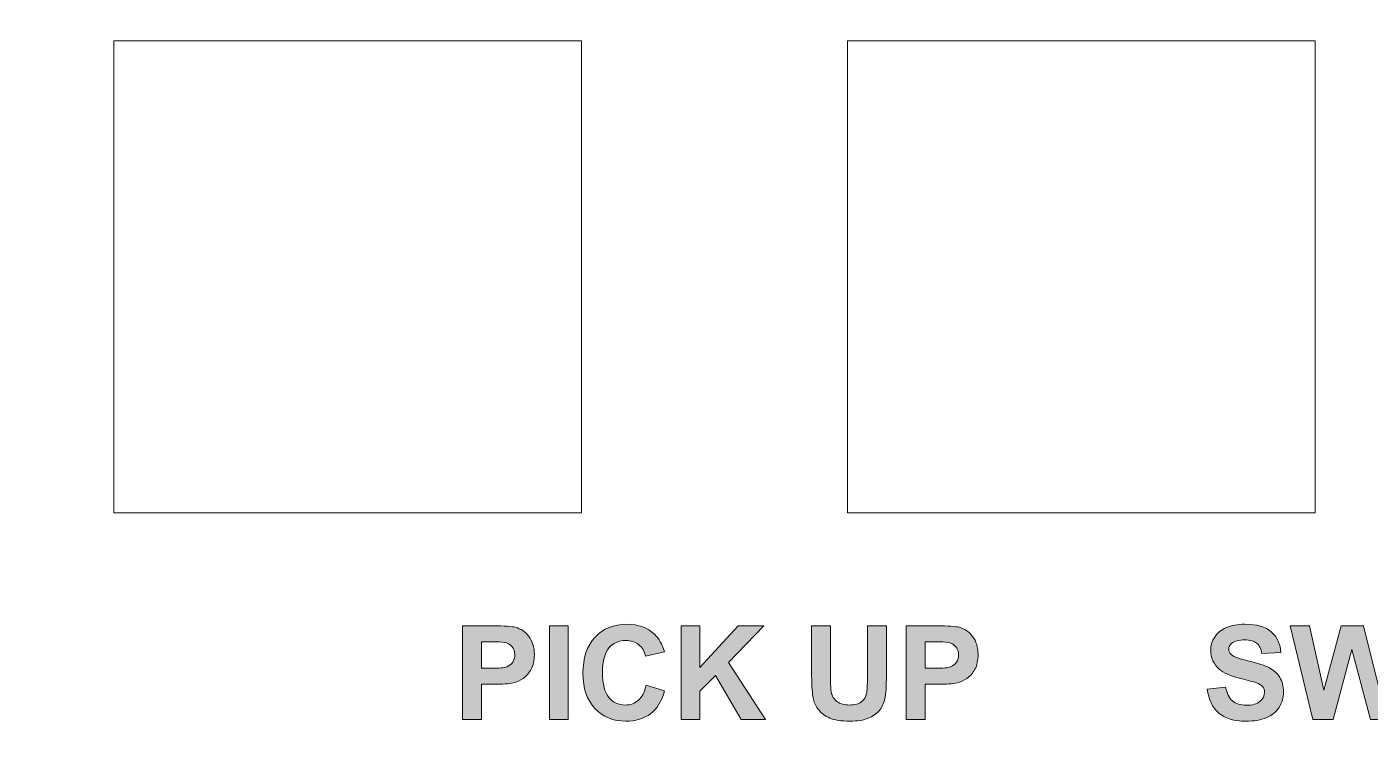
# Model space of a CAD drawing. Header units: inches. Extents: x -5.25 to 4.1, y -1.02 to 4.
# Drawn here: x -3.548 to -2.408, y 2.804 to 3.416 of the extents above; entities that cross this region are included whole.
import ezdxf

# ---------------------------------------------------------------- set-up
doc = ezdxf.new("R2010")
doc.units = ezdxf.units.IN
doc.header["$MEASUREMENT"] = 0
doc.layers.add('Layer 1', color=7, linetype='Continuous', lineweight=0)

# ---------------------------------------------------------------- blocks, each defined once
blk = doc.blocks.new('Block_26')
at = {"layer": 'Layer 1', "true_color": 0x231f20, "transparency": 33554687}
h = blk.add_hatch(color=250, dxfattribs=at)
h.dxf.hatch_style = 2
edge = h.paths.add_edge_path()
edge.add_spline(control_points=[(-3.1621, 2.8935), (-3.1621, 2.8935), (-3.1621, 2.871), (-3.1621, 2.871), (-3.1621, 2.871), (-3.1533, 2.871), (-3.1533, 2.871), (-3.147, 2.871), (-3.1427, 2.8714), (-3.1406, 2.8722), (-3.1385, 2.8731), (-3.1368, 2.8744), (-3.1356, 2.8761), (-3.1344, 2.8779), (-3.1338, 2.88), (-3.1338, 2.8823), (-3.1338, 2.8852), (-3.1346, 2.8876), (-3.1363, 2.8895), (-3.138, 2.8914), (-3.1402, 2.8925), (-3.1428, 2.893), (-3.1447, 2.8934), (-3.1486, 2.8935), (-3.1543, 2.8935), (-3.1543, 2.8935), (-3.1621, 2.8935), (-3.1621, 2.8935)], knot_values=[0, 0, 0, 0, 1, 1, 1, 2, 2, 2, 3, 3, 3, 4, 4, 4, 5, 5, 5, 6, 6, 6, 7, 7, 7, 8, 8, 8, 9, 9, 9, 9], degree=3, periodic=0)
edge = h.paths.add_edge_path()
edge.add_spline(control_points=[(-3.1782, 2.8275), (-3.1782, 2.8275), (-3.1782, 2.907), (-3.1782, 2.907), (-3.1782, 2.907), (-3.1524, 2.907), (-3.1524, 2.907), (-3.1426, 2.907), (-3.1363, 2.9066), (-3.1333, 2.9058), (-3.1287, 2.9046), (-3.1249, 2.902), (-3.1218, 2.898), (-3.1188, 2.894), (-3.1172, 2.8889), (-3.1172, 2.8825), (-3.1172, 2.8777), (-3.1181, 2.8735), (-3.1199, 2.8702), (-3.1217, 2.8669), (-3.1239, 2.8643), (-3.1266, 2.8624), (-3.1294, 2.8605), (-3.1321, 2.8592), (-3.135, 2.8586), (-3.1388, 2.8578), (-3.1444, 2.8575), (-3.1516, 2.8575), (-3.1516, 2.8575), (-3.1621, 2.8575), (-3.1621, 2.8575), (-3.1621, 2.8575), (-3.1621, 2.8275), (-3.1621, 2.8275), (-3.1621, 2.8275), (-3.1782, 2.8275), (-3.1782, 2.8275)], knot_values=[0, 0, 0, 0, 1, 1, 1, 2, 2, 2, 3, 3, 3, 4, 4, 4, 5, 5, 5, 6, 6, 6, 7, 7, 7, 8, 8, 8, 9, 9, 9, 10, 10, 10, 11, 11, 11, 12, 12, 12, 12], degree=3, periodic=0)
h = blk.add_hatch(color=250, dxfattribs=at)
h.dxf.hatch_style = 2
edge = h.paths.add_edge_path()
edge.add_spline(control_points=[(-3.1045, 2.8275), (-3.1045, 2.8275), (-3.1045, 2.907), (-3.1045, 2.907), (-3.1045, 2.907), (-3.0885, 2.907), (-3.0885, 2.907), (-3.0885, 2.907), (-3.0885, 2.8275), (-3.0885, 2.8275), (-3.0885, 2.8275), (-3.1045, 2.8275), (-3.1045, 2.8275)], knot_values=[0, 0, 0, 0, 1, 1, 1, 2, 2, 2, 3, 3, 3, 4, 4, 4, 4], degree=3, periodic=0)
h = blk.add_hatch(color=250, dxfattribs=at)
h.dxf.hatch_style = 2
edge = h.paths.add_edge_path()
edge.add_spline(control_points=[(-3.0223, 2.8567), (-3.0223, 2.8567), (-3.0067, 2.8518), (-3.0067, 2.8518), (-3.0091, 2.8431), (-3.0131, 2.8366), (-3.0186, 2.8324), (-3.0242, 2.8282), (-3.0312, 2.8261), (-3.0398, 2.8261), (-3.0503, 2.8261), (-3.059, 2.8297), (-3.0658, 2.8369), (-3.0726, 2.8442), (-3.076, 2.854), (-3.076, 2.8665), (-3.076, 2.8798), (-3.0726, 2.89), (-3.0657, 2.8974), (-3.0589, 2.9047), (-3.0499, 2.9084), (-3.0388, 2.9084), (-3.029, 2.9084), (-3.0211, 2.9055), (-3.0151, 2.8997), (-3.0115, 2.8963), (-3.0087, 2.8915), (-3.0069, 2.8851), (-3.0069, 2.8851), (-3.0228, 2.8813), (-3.0228, 2.8813), (-3.0238, 2.8854), (-3.0257, 2.8887), (-3.0287, 2.8911), (-3.0317, 2.8934), (-3.0353, 2.8946), (-3.0396, 2.8946), (-3.0455, 2.8946), (-3.0503, 2.8925), (-3.0539, 2.8883), (-3.0576, 2.8841), (-3.0594, 2.8772), (-3.0594, 2.8677), (-3.0594, 2.8577), (-3.0576, 2.8505), (-3.054, 2.8462), (-3.0504, 2.842), (-3.0457, 2.8398), (-3.0399, 2.8398), (-3.0357, 2.8398), (-3.032, 2.8412), (-3.0289, 2.8439), (-3.0258, 2.8466), (-3.0236, 2.8509), (-3.0223, 2.8567)], knot_values=[0, 0, 0, 0, 1, 1, 1, 2, 2, 2, 3, 3, 3, 4, 4, 4, 5, 5, 5, 6, 6, 6, 7, 7, 7, 8, 8, 8, 9, 9, 9, 10, 10, 10, 11, 11, 11, 12, 12, 12, 13, 13, 13, 14, 14, 14, 15, 15, 15, 16, 16, 16, 17, 17, 17, 18, 18, 18, 18], degree=3, periodic=0)
h = blk.add_hatch(color=250, dxfattribs=at)
h.dxf.hatch_style = 2
edge = h.paths.add_edge_path()
edge.add_spline(control_points=[(-2.9927, 2.8275), (-2.9927, 2.8275), (-2.9927, 2.907), (-2.9927, 2.907), (-2.9927, 2.907), (-2.9767, 2.907), (-2.9767, 2.907), (-2.9767, 2.907), (-2.9767, 2.8717), (-2.9767, 2.8717), (-2.9767, 2.8717), (-2.9442, 2.907), (-2.9442, 2.907), (-2.9442, 2.907), (-2.9226, 2.907), (-2.9226, 2.907), (-2.9226, 2.907), (-2.9526, 2.876), (-2.9526, 2.876), (-2.9526, 2.876), (-2.921, 2.8275), (-2.921, 2.8275), (-2.921, 2.8275), (-2.9418, 2.8275), (-2.9418, 2.8275), (-2.9418, 2.8275), (-2.9636, 2.8648), (-2.9636, 2.8648), (-2.9636, 2.8648), (-2.9767, 2.8515), (-2.9767, 2.8515), (-2.9767, 2.8515), (-2.9767, 2.8275), (-2.9767, 2.8275), (-2.9767, 2.8275), (-2.9927, 2.8275), (-2.9927, 2.8275)], knot_values=[0, 0, 0, 0, 1, 1, 1, 2, 2, 2, 3, 3, 3, 4, 4, 4, 5, 5, 5, 6, 6, 6, 7, 7, 7, 8, 8, 8, 9, 9, 9, 10, 10, 10, 11, 11, 11, 12, 12, 12, 12], degree=3, periodic=0)
h = blk.add_hatch(color=250, dxfattribs=at)
h.dxf.hatch_style = 2
edge = h.paths.add_edge_path()
edge.add_spline(control_points=[(-2.8819, 2.907), (-2.8819, 2.907), (-2.8659, 2.907), (-2.8659, 2.907), (-2.8659, 2.907), (-2.8659, 2.8639), (-2.8659, 2.8639), (-2.8659, 2.8571), (-2.8657, 2.8527), (-2.8653, 2.8506), (-2.8646, 2.8474), (-2.8629, 2.8448), (-2.8604, 2.8428), (-2.8578, 2.8408), (-2.8542, 2.8398), (-2.8498, 2.8398), (-2.8452, 2.8398), (-2.8418, 2.8408), (-2.8395, 2.8426), (-2.8371, 2.8445), (-2.8357, 2.8468), (-2.8353, 2.8495), (-2.8348, 2.8522), (-2.8346, 2.8567), (-2.8346, 2.863), (-2.8346, 2.863), (-2.8346, 2.907), (-2.8346, 2.907), (-2.8346, 2.907), (-2.8185, 2.907), (-2.8185, 2.907), (-2.8185, 2.907), (-2.8185, 2.8652), (-2.8185, 2.8652), (-2.8185, 2.8557), (-2.8189, 2.8489), (-2.8198, 2.845), (-2.8207, 2.8411), (-2.8223, 2.8377), (-2.8246, 2.835), (-2.8269, 2.8323), (-2.8301, 2.8301), (-2.834, 2.8285), (-2.8379, 2.8269), (-2.843, 2.8261), (-2.8493, 2.8261), (-2.8569, 2.8261), (-2.8626, 2.827), (-2.8666, 2.8287), (-2.8705, 2.8305), (-2.8736, 2.8328), (-2.8759, 2.8356), (-2.8781, 2.8384), (-2.8796, 2.8413), (-2.8804, 2.8444), (-2.8814, 2.849), (-2.8819, 2.8557), (-2.8819, 2.8646), (-2.8819, 2.8646), (-2.8819, 2.907), (-2.8819, 2.907)], knot_values=[0, 0, 0, 0, 1, 1, 1, 2, 2, 2, 3, 3, 3, 4, 4, 4, 5, 5, 5, 6, 6, 6, 7, 7, 7, 8, 8, 8, 9, 9, 9, 10, 10, 10, 11, 11, 11, 12, 12, 12, 13, 13, 13, 14, 14, 14, 15, 15, 15, 16, 16, 16, 17, 17, 17, 18, 18, 18, 19, 19, 19, 20, 20, 20, 20], degree=3, periodic=0)
h = blk.add_hatch(color=250, dxfattribs=at)
h.dxf.hatch_style = 2
edge = h.paths.add_edge_path()
edge.add_spline(control_points=[(-2.7855, 2.8935), (-2.7855, 2.8935), (-2.7855, 2.871), (-2.7855, 2.871), (-2.7855, 2.871), (-2.7767, 2.871), (-2.7767, 2.871), (-2.7704, 2.871), (-2.7662, 2.8714), (-2.764, 2.8722), (-2.7619, 2.8731), (-2.7602, 2.8744), (-2.759, 2.8761), (-2.7578, 2.8779), (-2.7572, 2.88), (-2.7572, 2.8823), (-2.7572, 2.8852), (-2.758, 2.8876), (-2.7598, 2.8895), (-2.7615, 2.8914), (-2.7636, 2.8925), (-2.7662, 2.893), (-2.7681, 2.8934), (-2.772, 2.8935), (-2.7778, 2.8935), (-2.7778, 2.8935), (-2.7855, 2.8935), (-2.7855, 2.8935)], knot_values=[0, 0, 0, 0, 1, 1, 1, 2, 2, 2, 3, 3, 3, 4, 4, 4, 5, 5, 5, 6, 6, 6, 7, 7, 7, 8, 8, 8, 9, 9, 9, 9], degree=3, periodic=0)
edge = h.paths.add_edge_path()
edge.add_spline(control_points=[(-2.8016, 2.8275), (-2.8016, 2.8275), (-2.8016, 2.907), (-2.8016, 2.907), (-2.8016, 2.907), (-2.7758, 2.907), (-2.7758, 2.907), (-2.766, 2.907), (-2.7597, 2.9066), (-2.7567, 2.9058), (-2.7522, 2.9046), (-2.7483, 2.902), (-2.7453, 2.898), (-2.7422, 2.894), (-2.7407, 2.8889), (-2.7407, 2.8825), (-2.7407, 2.8777), (-2.7415, 2.8735), (-2.7433, 2.8702), (-2.7451, 2.8669), (-2.7473, 2.8643), (-2.7501, 2.8624), (-2.7528, 2.8605), (-2.7556, 2.8592), (-2.7584, 2.8586), (-2.7622, 2.8578), (-2.7678, 2.8575), (-2.7751, 2.8575), (-2.7751, 2.8575), (-2.7855, 2.8575), (-2.7855, 2.8575), (-2.7855, 2.8575), (-2.7855, 2.8275), (-2.7855, 2.8275), (-2.7855, 2.8275), (-2.8016, 2.8275), (-2.8016, 2.8275)], knot_values=[0, 0, 0, 0, 1, 1, 1, 2, 2, 2, 3, 3, 3, 4, 4, 4, 5, 5, 5, 6, 6, 6, 7, 7, 7, 8, 8, 8, 9, 9, 9, 10, 10, 10, 11, 11, 11, 12, 12, 12, 12], degree=3, periodic=0)
at = {"layer": 'Layer 1'}
for points, knots in [([(-3.1782, 2.8275), (-3.1782, 2.8275), (-3.1782, 2.907), (-3.1782, 2.907), (-3.1782, 2.907), (-3.1524, 2.907), (-3.1524, 2.907), (-3.1426, 2.907), (-3.1363, 2.9066), (-3.1333, 2.9058), (-3.1287, 2.9046), (-3.1249, 2.902), (-3.1218, 2.898), (-3.1188, 2.894), (-3.1172, 2.8889), (-3.1172, 2.8825), (-3.1172, 2.8777), (-3.1181, 2.8735), (-3.1199, 2.8702), (-3.1217, 2.8669), (-3.1239, 2.8643), (-3.1266, 2.8624), (-3.1294, 2.8605), (-3.1321, 2.8592), (-3.135, 2.8586), (-3.1388, 2.8578), (-3.1444, 2.8575), (-3.1516, 2.8575), (-3.1516, 2.8575), (-3.1621, 2.8575), (-3.1621, 2.8575), (-3.1621, 2.8575), (-3.1621, 2.8275), (-3.1621, 2.8275), (-3.1621, 2.8275), (-3.1782, 2.8275), (-3.1782, 2.8275)], [0, 0, 0, 0, 1, 1, 1, 2, 2, 2, 3, 3, 3, 4, 4, 4, 5, 5, 5, 6, 6, 6, 7, 7, 7, 8, 8, 8, 9, 9, 9, 10, 10, 10, 11, 11, 11, 12, 12, 12, 12]), ([(-3.1045, 2.8275), (-3.1045, 2.8275), (-3.1045, 2.907), (-3.1045, 2.907), (-3.1045, 2.907), (-3.0885, 2.907), (-3.0885, 2.907), (-3.0885, 2.907), (-3.0885, 2.8275), (-3.0885, 2.8275), (-3.0885, 2.8275), (-3.1045, 2.8275), (-3.1045, 2.8275)], [0, 0, 0, 0, 1, 1, 1, 2, 2, 2, 3, 3, 3, 4, 4, 4, 4]), ([(-3.0223, 2.8567), (-3.0223, 2.8567), (-3.0067, 2.8518), (-3.0067, 2.8518), (-3.0091, 2.8431), (-3.0131, 2.8366), (-3.0186, 2.8324), (-3.0242, 2.8282), (-3.0312, 2.8261), (-3.0398, 2.8261), (-3.0503, 2.8261), (-3.059, 2.8297), (-3.0658, 2.8369), (-3.0726, 2.8442), (-3.076, 2.854), (-3.076, 2.8665), (-3.076, 2.8798), (-3.0726, 2.89), (-3.0657, 2.8974), (-3.0589, 2.9047), (-3.0499, 2.9084), (-3.0388, 2.9084), (-3.029, 2.9084), (-3.0211, 2.9055), (-3.0151, 2.8997), (-3.0115, 2.8963), (-3.0087, 2.8915), (-3.0069, 2.8851), (-3.0069, 2.8851), (-3.0228, 2.8813), (-3.0228, 2.8813), (-3.0238, 2.8854), (-3.0257, 2.8887), (-3.0287, 2.8911), (-3.0317, 2.8934), (-3.0353, 2.8946), (-3.0396, 2.8946), (-3.0455, 2.8946), (-3.0503, 2.8925), (-3.0539, 2.8883), (-3.0576, 2.8841), (-3.0594, 2.8772), (-3.0594, 2.8677), (-3.0594, 2.8577), (-3.0576, 2.8505), (-3.054, 2.8462), (-3.0504, 2.842), (-3.0457, 2.8398), (-3.0399, 2.8398), (-3.0357, 2.8398), (-3.032, 2.8412), (-3.0289, 2.8439), (-3.0258, 2.8466), (-3.0236, 2.8509), (-3.0223, 2.8567)], [0, 0, 0, 0, 1, 1, 1, 2, 2, 2, 3, 3, 3, 4, 4, 4, 5, 5, 5, 6, 6, 6, 7, 7, 7, 8, 8, 8, 9, 9, 9, 10, 10, 10, 11, 11, 11, 12, 12, 12, 13, 13, 13, 14, 14, 14, 15, 15, 15, 16, 16, 16, 17, 17, 17, 18, 18, 18, 18]), ([(-2.9927, 2.8275), (-2.9927, 2.8275), (-2.9927, 2.907), (-2.9927, 2.907), (-2.9927, 2.907), (-2.9767, 2.907), (-2.9767, 2.907), (-2.9767, 2.907), (-2.9767, 2.8717), (-2.9767, 2.8717), (-2.9767, 2.8717), (-2.9442, 2.907), (-2.9442, 2.907), (-2.9442, 2.907), (-2.9226, 2.907), (-2.9226, 2.907), (-2.9226, 2.907), (-2.9526, 2.876), (-2.9526, 2.876), (-2.9526, 2.876), (-2.921, 2.8275), (-2.921, 2.8275), (-2.921, 2.8275), (-2.9418, 2.8275), (-2.9418, 2.8275), (-2.9418, 2.8275), (-2.9636, 2.8648), (-2.9636, 2.8648), (-2.9636, 2.8648), (-2.9767, 2.8515), (-2.9767, 2.8515), (-2.9767, 2.8515), (-2.9767, 2.8275), (-2.9767, 2.8275), (-2.9767, 2.8275), (-2.9927, 2.8275), (-2.9927, 2.8275)], [0, 0, 0, 0, 1, 1, 1, 2, 2, 2, 3, 3, 3, 4, 4, 4, 5, 5, 5, 6, 6, 6, 7, 7, 7, 8, 8, 8, 9, 9, 9, 10, 10, 10, 11, 11, 11, 12, 12, 12, 12]), ([(-2.8819, 2.907), (-2.8819, 2.907), (-2.8659, 2.907), (-2.8659, 2.907), (-2.8659, 2.907), (-2.8659, 2.8639), (-2.8659, 2.8639), (-2.8659, 2.8571), (-2.8657, 2.8527), (-2.8653, 2.8506), (-2.8646, 2.8474), (-2.8629, 2.8448), (-2.8604, 2.8428), (-2.8578, 2.8408), (-2.8542, 2.8398), (-2.8498, 2.8398), (-2.8452, 2.8398), (-2.8418, 2.8408), (-2.8395, 2.8426), (-2.8371, 2.8445), (-2.8357, 2.8468), (-2.8353, 2.8495), (-2.8348, 2.8522), (-2.8346, 2.8567), (-2.8346, 2.863), (-2.8346, 2.863), (-2.8346, 2.907), (-2.8346, 2.907), (-2.8346, 2.907), (-2.8185, 2.907), (-2.8185, 2.907), (-2.8185, 2.907), (-2.8185, 2.8652), (-2.8185, 2.8652), (-2.8185, 2.8557), (-2.8189, 2.8489), (-2.8198, 2.845), (-2.8207, 2.8411), (-2.8223, 2.8377), (-2.8246, 2.835), (-2.8269, 2.8323), (-2.8301, 2.8301), (-2.834, 2.8285), (-2.8379, 2.8269), (-2.843, 2.8261), (-2.8493, 2.8261), (-2.8569, 2.8261), (-2.8626, 2.827), (-2.8666, 2.8287), (-2.8705, 2.8305), (-2.8736, 2.8328), (-2.8759, 2.8356), (-2.8781, 2.8384), (-2.8796, 2.8413), (-2.8804, 2.8444), (-2.8814, 2.849), (-2.8819, 2.8557), (-2.8819, 2.8646), (-2.8819, 2.8646), (-2.8819, 2.907), (-2.8819, 2.907)], [0, 0, 0, 0, 1, 1, 1, 2, 2, 2, 3, 3, 3, 4, 4, 4, 5, 5, 5, 6, 6, 6, 7, 7, 7, 8, 8, 8, 9, 9, 9, 10, 10, 10, 11, 11, 11, 12, 12, 12, 13, 13, 13, 14, 14, 14, 15, 15, 15, 16, 16, 16, 17, 17, 17, 18, 18, 18, 19, 19, 19, 20, 20, 20, 20]), ([(-2.8016, 2.8275), (-2.8016, 2.8275), (-2.8016, 2.907), (-2.8016, 2.907), (-2.8016, 2.907), (-2.7758, 2.907), (-2.7758, 2.907), (-2.766, 2.907), (-2.7597, 2.9066), (-2.7567, 2.9058), (-2.7522, 2.9046), (-2.7483, 2.902), (-2.7453, 2.898), (-2.7422, 2.894), (-2.7407, 2.8889), (-2.7407, 2.8825), (-2.7407, 2.8777), (-2.7415, 2.8735), (-2.7433, 2.8702), (-2.7451, 2.8669), (-2.7473, 2.8643), (-2.7501, 2.8624), (-2.7528, 2.8605), (-2.7556, 2.8592), (-2.7584, 2.8586), (-2.7622, 2.8578), (-2.7678, 2.8575), (-2.7751, 2.8575), (-2.7751, 2.8575), (-2.7855, 2.8575), (-2.7855, 2.8575), (-2.7855, 2.8575), (-2.7855, 2.8275), (-2.7855, 2.8275), (-2.7855, 2.8275), (-2.8016, 2.8275), (-2.8016, 2.8275)], [0, 0, 0, 0, 1, 1, 1, 2, 2, 2, 3, 3, 3, 4, 4, 4, 5, 5, 5, 6, 6, 6, 7, 7, 7, 8, 8, 8, 9, 9, 9, 10, 10, 10, 11, 11, 11, 12, 12, 12, 12]), ([(-3.1621, 2.8935), (-3.1621, 2.8935), (-3.1621, 2.871), (-3.1621, 2.871), (-3.1621, 2.871), (-3.1533, 2.871), (-3.1533, 2.871), (-3.147, 2.871), (-3.1427, 2.8714), (-3.1406, 2.8722), (-3.1385, 2.8731), (-3.1368, 2.8744), (-3.1356, 2.8761), (-3.1344, 2.8779), (-3.1338, 2.88), (-3.1338, 2.8823), (-3.1338, 2.8852), (-3.1346, 2.8876), (-3.1363, 2.8895), (-3.138, 2.8914), (-3.1402, 2.8925), (-3.1428, 2.893), (-3.1447, 2.8934), (-3.1486, 2.8935), (-3.1543, 2.8935), (-3.1543, 2.8935), (-3.1621, 2.8935), (-3.1621, 2.8935)], [0, 0, 0, 0, 1, 1, 1, 2, 2, 2, 3, 3, 3, 4, 4, 4, 5, 5, 5, 6, 6, 6, 7, 7, 7, 8, 8, 8, 9, 9, 9, 9]), ([(-2.7855, 2.8935), (-2.7855, 2.8935), (-2.7855, 2.871), (-2.7855, 2.871), (-2.7855, 2.871), (-2.7767, 2.871), (-2.7767, 2.871), (-2.7704, 2.871), (-2.7662, 2.8714), (-2.764, 2.8722), (-2.7619, 2.8731), (-2.7602, 2.8744), (-2.759, 2.8761), (-2.7578, 2.8779), (-2.7572, 2.88), (-2.7572, 2.8823), (-2.7572, 2.8852), (-2.758, 2.8876), (-2.7598, 2.8895), (-2.7615, 2.8914), (-2.7636, 2.8925), (-2.7662, 2.893), (-2.7681, 2.8934), (-2.772, 2.8935), (-2.7778, 2.8935), (-2.7778, 2.8935), (-2.7855, 2.8935), (-2.7855, 2.8935)], [0, 0, 0, 0, 1, 1, 1, 2, 2, 2, 3, 3, 3, 4, 4, 4, 5, 5, 5, 6, 6, 6, 7, 7, 7, 8, 8, 8, 9, 9, 9, 9])]:
    blk.add_open_spline(points, degree=3, knots=knots, dxfattribs=at)
blk = doc.blocks.new('Block_27')
at = {"layer": 'Layer 1', "true_color": 0x231f20, "transparency": 33554687}
h = blk.add_hatch(color=250, dxfattribs=at)
h.dxf.hatch_style = 2
edge = h.paths.add_edge_path()
edge.add_spline(control_points=[(-2.5462, 2.8533), (-2.5462, 2.8533), (-2.5306, 2.8549), (-2.5306, 2.8549), (-2.5296, 2.8496), (-2.5277, 2.8458), (-2.5248, 2.8433), (-2.522, 2.8408), (-2.5181, 2.8396), (-2.5132, 2.8396), (-2.508, 2.8396), (-2.5041, 2.8407), (-2.5015, 2.8429), (-2.4989, 2.8451), (-2.4976, 2.8476), (-2.4976, 2.8506), (-2.4976, 2.8525), (-2.4981, 2.8541), (-2.4992, 2.8554), (-2.5003, 2.8567), (-2.5023, 2.8578), (-2.505, 2.8588), (-2.5069, 2.8595), (-2.5112, 2.8606), (-2.5179, 2.8623), (-2.5265, 2.8644), (-2.5325, 2.8671), (-2.536, 2.8702), (-2.5409, 2.8745), (-2.5433, 2.8799), (-2.5433, 2.8862), (-2.5433, 2.8902), (-2.5422, 2.894), (-2.5399, 2.8975), (-2.5376, 2.9011), (-2.5343, 2.9037), (-2.5299, 2.9056), (-2.5256, 2.9074), (-2.5204, 2.9084), (-2.5143, 2.9084), (-2.5043, 2.9084), (-2.4968, 2.9062), (-2.4917, 2.9018), (-2.4867, 2.8974), (-2.484, 2.8916), (-2.4838, 2.8843), (-2.4838, 2.8843), (-2.4999, 2.8836), (-2.4999, 2.8836), (-2.5005, 2.8877), (-2.502, 2.8906), (-2.5043, 2.8924), (-2.5065, 2.8942), (-2.5099, 2.8951), (-2.5145, 2.8951), (-2.5191, 2.8951), (-2.5228, 2.8941), (-2.5254, 2.8922), (-2.5271, 2.891), (-2.528, 2.8893), (-2.528, 2.8873), (-2.528, 2.8854), (-2.5272, 2.8838), (-2.5256, 2.8824), (-2.5235, 2.8807), (-2.5186, 2.879), (-2.5108, 2.8771), (-2.503, 2.8753), (-2.4972, 2.8734), (-2.4935, 2.8714), (-2.4897, 2.8694), (-2.4868, 2.8667), (-2.4847, 2.8633), (-2.4826, 2.8599), (-2.4815, 2.8557), (-2.4815, 2.8506), (-2.4815, 2.8461), (-2.4828, 2.8418), (-2.4853, 2.8378), (-2.4878, 2.8338), (-2.4914, 2.8309), (-2.4961, 2.829), (-2.5007, 2.827), (-2.5065, 2.8261), (-2.5134, 2.8261), (-2.5234, 2.8261), (-2.5311, 2.8284), (-2.5365, 2.833), (-2.5419, 2.8377), (-2.5451, 2.8444), (-2.5462, 2.8533)], knot_values=[0, 0, 0, 0, 1, 1, 1, 2, 2, 2, 3, 3, 3, 4, 4, 4, 5, 5, 5, 6, 6, 6, 7, 7, 7, 8, 8, 8, 9, 9, 9, 10, 10, 10, 11, 11, 11, 12, 12, 12, 13, 13, 13, 14, 14, 14, 15, 15, 15, 16, 16, 16, 17, 17, 17, 18, 18, 18, 19, 19, 19, 20, 20, 20, 21, 21, 21, 22, 22, 22, 23, 23, 23, 24, 24, 24, 25, 25, 25, 26, 26, 26, 27, 27, 27, 28, 28, 28, 29, 29, 29, 30, 30, 30, 30], degree=3, periodic=0)
h = blk.add_hatch(color=250, dxfattribs=at)
h.dxf.hatch_style = 2
edge = h.paths.add_edge_path()
edge.add_spline(control_points=[(-2.4567, 2.8275), (-2.4567, 2.8275), (-2.4757, 2.907), (-2.4757, 2.907), (-2.4757, 2.907), (-2.4593, 2.907), (-2.4593, 2.907), (-2.4593, 2.907), (-2.4473, 2.8524), (-2.4473, 2.8524), (-2.4473, 2.8524), (-2.4327, 2.907), (-2.4327, 2.907), (-2.4327, 2.907), (-2.4136, 2.907), (-2.4136, 2.907), (-2.4136, 2.907), (-2.3997, 2.8514), (-2.3997, 2.8514), (-2.3997, 2.8514), (-2.3875, 2.907), (-2.3875, 2.907), (-2.3875, 2.907), (-2.3713, 2.907), (-2.3713, 2.907), (-2.3713, 2.907), (-2.3906, 2.8275), (-2.3906, 2.8275), (-2.3906, 2.8275), (-2.4077, 2.8275), (-2.4077, 2.8275), (-2.4077, 2.8275), (-2.4235, 2.8869), (-2.4235, 2.8869), (-2.4235, 2.8869), (-2.4393, 2.8275), (-2.4393, 2.8275), (-2.4393, 2.8275), (-2.4567, 2.8275), (-2.4567, 2.8275)], knot_values=[0, 0, 0, 0, 1, 1, 1, 2, 2, 2, 3, 3, 3, 4, 4, 4, 5, 5, 5, 6, 6, 6, 7, 7, 7, 8, 8, 8, 9, 9, 9, 10, 10, 10, 11, 11, 11, 12, 12, 12, 13, 13, 13, 13], degree=3, periodic=0)
h = blk.add_hatch(color=250, dxfattribs=at)
h.dxf.hatch_style = 2
edge = h.paths.add_edge_path()
edge.add_spline(control_points=[(-2.3271, 2.8589), (-2.3271, 2.8589), (-2.3381, 2.8884), (-2.3381, 2.8884), (-2.3381, 2.8884), (-2.3488, 2.8589), (-2.3488, 2.8589), (-2.3488, 2.8589), (-2.3271, 2.8589), (-2.3271, 2.8589)], knot_values=[0, 0, 0, 0, 1, 1, 1, 2, 2, 2, 3, 3, 3, 3], degree=3, periodic=0)
edge = h.paths.add_edge_path()
edge.add_spline(control_points=[(-2.2975, 2.8275), (-2.2975, 2.8275), (-2.315, 2.8275), (-2.315, 2.8275), (-2.315, 2.8275), (-2.322, 2.8455), (-2.322, 2.8455), (-2.322, 2.8455), (-2.3538, 2.8455), (-2.3538, 2.8455), (-2.3538, 2.8455), (-2.3603, 2.8275), (-2.3603, 2.8275), (-2.3603, 2.8275), (-2.3774, 2.8275), (-2.3774, 2.8275), (-2.3774, 2.8275), (-2.3464, 2.907), (-2.3464, 2.907), (-2.3464, 2.907), (-2.3294, 2.907), (-2.3294, 2.907), (-2.3294, 2.907), (-2.2975, 2.8275), (-2.2975, 2.8275)], knot_values=[0, 0, 0, 0, 1, 1, 1, 2, 2, 2, 3, 3, 3, 4, 4, 4, 5, 5, 5, 6, 6, 6, 7, 7, 7, 8, 8, 8, 8], degree=3, periodic=0)
h = blk.add_hatch(color=250, dxfattribs=at)
h.dxf.hatch_style = 2
edge = h.paths.add_edge_path()
edge.add_spline(control_points=[(-2.273, 2.8935), (-2.273, 2.8935), (-2.273, 2.871), (-2.273, 2.871), (-2.273, 2.871), (-2.2642, 2.871), (-2.2642, 2.871), (-2.2579, 2.871), (-2.2536, 2.8714), (-2.2515, 2.8722), (-2.2493, 2.8731), (-2.2477, 2.8744), (-2.2465, 2.8761), (-2.2453, 2.8779), (-2.2446, 2.88), (-2.2446, 2.8823), (-2.2446, 2.8852), (-2.2455, 2.8876), (-2.2472, 2.8895), (-2.2489, 2.8914), (-2.2511, 2.8925), (-2.2537, 2.893), (-2.2556, 2.8934), (-2.2594, 2.8935), (-2.2652, 2.8935), (-2.2652, 2.8935), (-2.273, 2.8935), (-2.273, 2.8935)], knot_values=[0, 0, 0, 0, 1, 1, 1, 2, 2, 2, 3, 3, 3, 4, 4, 4, 5, 5, 5, 6, 6, 6, 7, 7, 7, 8, 8, 8, 9, 9, 9, 9], degree=3, periodic=0)
edge = h.paths.add_edge_path()
edge.add_spline(control_points=[(-2.289, 2.8275), (-2.289, 2.8275), (-2.289, 2.907), (-2.289, 2.907), (-2.289, 2.907), (-2.2633, 2.907), (-2.2633, 2.907), (-2.2535, 2.907), (-2.2471, 2.9066), (-2.2442, 2.9058), (-2.2396, 2.9046), (-2.2358, 2.902), (-2.2327, 2.898), (-2.2296, 2.894), (-2.2281, 2.8889), (-2.2281, 2.8825), (-2.2281, 2.8777), (-2.229, 2.8735), (-2.2308, 2.8702), (-2.2325, 2.8669), (-2.2348, 2.8643), (-2.2375, 2.8624), (-2.2402, 2.8605), (-2.243, 2.8592), (-2.2458, 2.8586), (-2.2497, 2.8578), (-2.2552, 2.8575), (-2.2625, 2.8575), (-2.2625, 2.8575), (-2.273, 2.8575), (-2.273, 2.8575), (-2.273, 2.8575), (-2.273, 2.8275), (-2.273, 2.8275), (-2.273, 2.8275), (-2.289, 2.8275), (-2.289, 2.8275)], knot_values=[0, 0, 0, 0, 1, 1, 1, 2, 2, 2, 3, 3, 3, 4, 4, 4, 5, 5, 5, 6, 6, 6, 7, 7, 7, 8, 8, 8, 9, 9, 9, 10, 10, 10, 11, 11, 11, 12, 12, 12, 12], degree=3, periodic=0)
h = blk.add_hatch(color=250, dxfattribs=at)
h.dxf.hatch_style = 2
edge = h.paths.add_edge_path()
edge.add_spline(control_points=[(-2.186, 2.8275), (-2.186, 2.8275), (-2.186, 2.907), (-2.186, 2.907), (-2.186, 2.907), (-2.1699, 2.907), (-2.1699, 2.907), (-2.1699, 2.907), (-2.1699, 2.8757), (-2.1699, 2.8757), (-2.1699, 2.8757), (-2.1385, 2.8757), (-2.1385, 2.8757), (-2.1385, 2.8757), (-2.1385, 2.907), (-2.1385, 2.907), (-2.1385, 2.907), (-2.1224, 2.907), (-2.1224, 2.907), (-2.1224, 2.907), (-2.1224, 2.8275), (-2.1224, 2.8275), (-2.1224, 2.8275), (-2.1385, 2.8275), (-2.1385, 2.8275), (-2.1385, 2.8275), (-2.1385, 2.8622), (-2.1385, 2.8622), (-2.1385, 2.8622), (-2.1699, 2.8622), (-2.1699, 2.8622), (-2.1699, 2.8622), (-2.1699, 2.8275), (-2.1699, 2.8275), (-2.1699, 2.8275), (-2.186, 2.8275), (-2.186, 2.8275)], knot_values=[0, 0, 0, 0, 1, 1, 1, 2, 2, 2, 3, 3, 3, 4, 4, 4, 5, 5, 5, 6, 6, 6, 7, 7, 7, 8, 8, 8, 9, 9, 9, 10, 10, 10, 11, 11, 11, 12, 12, 12, 12], degree=3, periodic=0)
at = {"layer": 'Layer 1'}
for points, knots in [([(-2.5462, 2.8533), (-2.5462, 2.8533), (-2.5306, 2.8549), (-2.5306, 2.8549), (-2.5296, 2.8496), (-2.5277, 2.8458), (-2.5248, 2.8433), (-2.522, 2.8408), (-2.5181, 2.8396), (-2.5132, 2.8396), (-2.508, 2.8396), (-2.5041, 2.8407), (-2.5015, 2.8429), (-2.4989, 2.8451), (-2.4976, 2.8476), (-2.4976, 2.8506), (-2.4976, 2.8525), (-2.4981, 2.8541), (-2.4992, 2.8554), (-2.5003, 2.8567), (-2.5023, 2.8578), (-2.505, 2.8588), (-2.5069, 2.8595), (-2.5112, 2.8606), (-2.5179, 2.8623), (-2.5265, 2.8644), (-2.5325, 2.8671), (-2.536, 2.8702), (-2.5409, 2.8745), (-2.5433, 2.8799), (-2.5433, 2.8862), (-2.5433, 2.8902), (-2.5422, 2.894), (-2.5399, 2.8975), (-2.5376, 2.9011), (-2.5343, 2.9037), (-2.5299, 2.9056), (-2.5256, 2.9074), (-2.5204, 2.9084), (-2.5143, 2.9084), (-2.5043, 2.9084), (-2.4968, 2.9062), (-2.4917, 2.9018), (-2.4867, 2.8974), (-2.484, 2.8916), (-2.4838, 2.8843), (-2.4838, 2.8843), (-2.4999, 2.8836), (-2.4999, 2.8836), (-2.5005, 2.8877), (-2.502, 2.8906), (-2.5043, 2.8924), (-2.5065, 2.8942), (-2.5099, 2.8951), (-2.5145, 2.8951), (-2.5191, 2.8951), (-2.5228, 2.8941), (-2.5254, 2.8922), (-2.5271, 2.891), (-2.528, 2.8893), (-2.528, 2.8873), (-2.528, 2.8854), (-2.5272, 2.8838), (-2.5256, 2.8824), (-2.5235, 2.8807), (-2.5186, 2.879), (-2.5108, 2.8771), (-2.503, 2.8753), (-2.4972, 2.8734), (-2.4935, 2.8714), (-2.4897, 2.8694), (-2.4868, 2.8667), (-2.4847, 2.8633), (-2.4826, 2.8599), (-2.4815, 2.8557), (-2.4815, 2.8506), (-2.4815, 2.8461), (-2.4828, 2.8418), (-2.4853, 2.8378), (-2.4878, 2.8338), (-2.4914, 2.8309), (-2.4961, 2.829), (-2.5007, 2.827), (-2.5065, 2.8261), (-2.5134, 2.8261), (-2.5234, 2.8261), (-2.5311, 2.8284), (-2.5365, 2.833), (-2.5419, 2.8377), (-2.5451, 2.8444), (-2.5462, 2.8533)], [0, 0, 0, 0, 1, 1, 1, 2, 2, 2, 3, 3, 3, 4, 4, 4, 5, 5, 5, 6, 6, 6, 7, 7, 7, 8, 8, 8, 9, 9, 9, 10, 10, 10, 11, 11, 11, 12, 12, 12, 13, 13, 13, 14, 14, 14, 15, 15, 15, 16, 16, 16, 17, 17, 17, 18, 18, 18, 19, 19, 19, 20, 20, 20, 21, 21, 21, 22, 22, 22, 23, 23, 23, 24, 24, 24, 25, 25, 25, 26, 26, 26, 27, 27, 27, 28, 28, 28, 29, 29, 29, 30, 30, 30, 30]), ([(-2.4567, 2.8275), (-2.4567, 2.8275), (-2.4757, 2.907), (-2.4757, 2.907), (-2.4757, 2.907), (-2.4593, 2.907), (-2.4593, 2.907), (-2.4593, 2.907), (-2.4473, 2.8524), (-2.4473, 2.8524), (-2.4473, 2.8524), (-2.4327, 2.907), (-2.4327, 2.907), (-2.4327, 2.907), (-2.4136, 2.907), (-2.4136, 2.907), (-2.4136, 2.907), (-2.3997, 2.8514), (-2.3997, 2.8514), (-2.3997, 2.8514), (-2.3875, 2.907), (-2.3875, 2.907), (-2.3875, 2.907), (-2.3713, 2.907), (-2.3713, 2.907), (-2.3713, 2.907), (-2.3906, 2.8275), (-2.3906, 2.8275), (-2.3906, 2.8275), (-2.4077, 2.8275), (-2.4077, 2.8275), (-2.4077, 2.8275), (-2.4235, 2.8869), (-2.4235, 2.8869), (-2.4235, 2.8869), (-2.4393, 2.8275), (-2.4393, 2.8275), (-2.4393, 2.8275), (-2.4567, 2.8275), (-2.4567, 2.8275)], [0, 0, 0, 0, 1, 1, 1, 2, 2, 2, 3, 3, 3, 4, 4, 4, 5, 5, 5, 6, 6, 6, 7, 7, 7, 8, 8, 8, 9, 9, 9, 10, 10, 10, 11, 11, 11, 12, 12, 12, 13, 13, 13, 13]), ([(-2.2975, 2.8275), (-2.2975, 2.8275), (-2.315, 2.8275), (-2.315, 2.8275), (-2.315, 2.8275), (-2.322, 2.8455), (-2.322, 2.8455), (-2.322, 2.8455), (-2.3538, 2.8455), (-2.3538, 2.8455), (-2.3538, 2.8455), (-2.3603, 2.8275), (-2.3603, 2.8275), (-2.3603, 2.8275), (-2.3774, 2.8275), (-2.3774, 2.8275), (-2.3774, 2.8275), (-2.3464, 2.907), (-2.3464, 2.907), (-2.3464, 2.907), (-2.3294, 2.907), (-2.3294, 2.907), (-2.3294, 2.907), (-2.2975, 2.8275), (-2.2975, 2.8275)], [0, 0, 0, 0, 1, 1, 1, 2, 2, 2, 3, 3, 3, 4, 4, 4, 5, 5, 5, 6, 6, 6, 7, 7, 7, 8, 8, 8, 8]), ([(-2.289, 2.8275), (-2.289, 2.8275), (-2.289, 2.907), (-2.289, 2.907), (-2.289, 2.907), (-2.2633, 2.907), (-2.2633, 2.907), (-2.2535, 2.907), (-2.2471, 2.9066), (-2.2442, 2.9058), (-2.2396, 2.9046), (-2.2358, 2.902), (-2.2327, 2.898), (-2.2296, 2.894), (-2.2281, 2.8889), (-2.2281, 2.8825), (-2.2281, 2.8777), (-2.229, 2.8735), (-2.2308, 2.8702), (-2.2325, 2.8669), (-2.2348, 2.8643), (-2.2375, 2.8624), (-2.2402, 2.8605), (-2.243, 2.8592), (-2.2458, 2.8586), (-2.2497, 2.8578), (-2.2552, 2.8575), (-2.2625, 2.8575), (-2.2625, 2.8575), (-2.273, 2.8575), (-2.273, 2.8575), (-2.273, 2.8575), (-2.273, 2.8275), (-2.273, 2.8275), (-2.273, 2.8275), (-2.289, 2.8275), (-2.289, 2.8275)], [0, 0, 0, 0, 1, 1, 1, 2, 2, 2, 3, 3, 3, 4, 4, 4, 5, 5, 5, 6, 6, 6, 7, 7, 7, 8, 8, 8, 9, 9, 9, 10, 10, 10, 11, 11, 11, 12, 12, 12, 12]), ([(-2.186, 2.8275), (-2.186, 2.8275), (-2.186, 2.907), (-2.186, 2.907), (-2.186, 2.907), (-2.1699, 2.907), (-2.1699, 2.907), (-2.1699, 2.907), (-2.1699, 2.8757), (-2.1699, 2.8757), (-2.1699, 2.8757), (-2.1385, 2.8757), (-2.1385, 2.8757), (-2.1385, 2.8757), (-2.1385, 2.907), (-2.1385, 2.907), (-2.1385, 2.907), (-2.1224, 2.907), (-2.1224, 2.907), (-2.1224, 2.907), (-2.1224, 2.8275), (-2.1224, 2.8275), (-2.1224, 2.8275), (-2.1385, 2.8275), (-2.1385, 2.8275), (-2.1385, 2.8275), (-2.1385, 2.8622), (-2.1385, 2.8622), (-2.1385, 2.8622), (-2.1699, 2.8622), (-2.1699, 2.8622), (-2.1699, 2.8622), (-2.1699, 2.8275), (-2.1699, 2.8275), (-2.1699, 2.8275), (-2.186, 2.8275), (-2.186, 2.8275)], [0, 0, 0, 0, 1, 1, 1, 2, 2, 2, 3, 3, 3, 4, 4, 4, 5, 5, 5, 6, 6, 6, 7, 7, 7, 8, 8, 8, 9, 9, 9, 10, 10, 10, 11, 11, 11, 12, 12, 12, 12]), ([(-2.3271, 2.8589), (-2.3271, 2.8589), (-2.3381, 2.8884), (-2.3381, 2.8884), (-2.3381, 2.8884), (-2.3488, 2.8589), (-2.3488, 2.8589), (-2.3488, 2.8589), (-2.3271, 2.8589), (-2.3271, 2.8589)], [0, 0, 0, 0, 1, 1, 1, 2, 2, 2, 3, 3, 3, 3]), ([(-2.273, 2.8935), (-2.273, 2.8935), (-2.273, 2.871), (-2.273, 2.871), (-2.273, 2.871), (-2.2642, 2.871), (-2.2642, 2.871), (-2.2579, 2.871), (-2.2536, 2.8714), (-2.2515, 2.8722), (-2.2493, 2.8731), (-2.2477, 2.8744), (-2.2465, 2.8761), (-2.2453, 2.8779), (-2.2446, 2.88), (-2.2446, 2.8823), (-2.2446, 2.8852), (-2.2455, 2.8876), (-2.2472, 2.8895), (-2.2489, 2.8914), (-2.2511, 2.8925), (-2.2537, 2.893), (-2.2556, 2.8934), (-2.2594, 2.8935), (-2.2652, 2.8935), (-2.2652, 2.8935), (-2.273, 2.8935), (-2.273, 2.8935)], [0, 0, 0, 0, 1, 1, 1, 2, 2, 2, 3, 3, 3, 4, 4, 4, 5, 5, 5, 6, 6, 6, 7, 7, 7, 8, 8, 8, 9, 9, 9, 9])]:
    blk.add_open_spline(points, degree=3, knots=knots, dxfattribs=at)

msp = doc.modelspace()

# ---------------------------------------------------------------- linework, layer by layer
at = {"layer": 'Layer 1', "color": 250, "lineweight": 0, "true_color": 0x231f20}
for points, knots in [([(-0.485, 2.782), (-0.485, 2.782), (-0.485, 4), (-0.485, 4), (-0.485, 4), (-5.125, 4), (-5.125, 4), (-5.125, 4), (-5.125, 2.782), (-5.125, 2.782), (-5.125, 2.782), (-5.25, 2.782), (-5.25, 2.782), (-5.25, 2.782), (-5.25, 1.616), (-5.25, 1.616), (-5.25, 1.616), (-5.125, 1.616), (-5.125, 1.616), (-5.125, 1.616), (-5.125, 0.4), (-5.125, 0.4), (-5.125, 0.4), (-0.485, 0.4), (-0.485, 0.4), (-0.485, 0.4), (-0.485, 1.1414), (-0.485, 1.1414), (-0.485, 1.1414), (-0.6805, 1.1414), (-0.6805, 1.1414), (-0.6805, 1.1414), (-0.6805, 1.544), (-0.6805, 1.544), (-0.6805, 1.544), (-0.485, 1.544), (-0.485, 1.544), (-0.485, 1.544), (-0.485, 2.388), (-0.485, 2.388), (-0.485, 2.388), (-0.6805, 2.388), (-0.6805, 2.388), (-0.6805, 2.388), (-0.6805, 2.782), (-0.6805, 2.782), (-0.6805, 2.782), (-0.485, 2.782), (-0.485, 2.782)], [0, 0, 0, 0, 1, 1, 1, 2, 2, 2, 3, 3, 3, 4, 4, 4, 5, 5, 5, 6, 6, 6, 7, 7, 7, 8, 8, 8, 9, 9, 9, 10, 10, 10, 11, 11, 11, 12, 12, 12, 13, 13, 13, 14, 14, 14, 15, 15, 15, 16, 16, 16, 16]), ([(-3.4742, 3.4037), (-3.4742, 3.4037), (-3.0773, 3.4037), (-3.0773, 3.4037), (-3.0773, 3.4037), (-3.0773, 3.003), (-3.0773, 3.003), (-3.0773, 3.003), (-3.4742, 3.003), (-3.4742, 3.003), (-3.4742, 3.003), (-3.4742, 3.4037), (-3.4742, 3.4037)], [0, 0, 0, 0, 1, 1, 1, 2, 2, 2, 3, 3, 3, 4, 4, 4, 4]), ([(-2.8515, 3.4037), (-2.8515, 3.4037), (-2.4545, 3.4037), (-2.4545, 3.4037), (-2.4545, 3.4037), (-2.4545, 3.003), (-2.4545, 3.003), (-2.4545, 3.003), (-2.8515, 3.003), (-2.8515, 3.003), (-2.8515, 3.003), (-2.8515, 3.4037), (-2.8515, 3.4037)], [0, 0, 0, 0, 1, 1, 1, 2, 2, 2, 3, 3, 3, 4, 4, 4, 4])]:
    msp.add_open_spline(points, degree=3, knots=knots, dxfattribs=at)

# ---------------------------------------------------------------- block references
at = {"layer": 'Layer 1'}
for name in ['Block_26', 'Block_27']:
    msp.add_blockref(name, (0, 0), dxfattribs=at)

doc.saveas('drawing.dxf')
